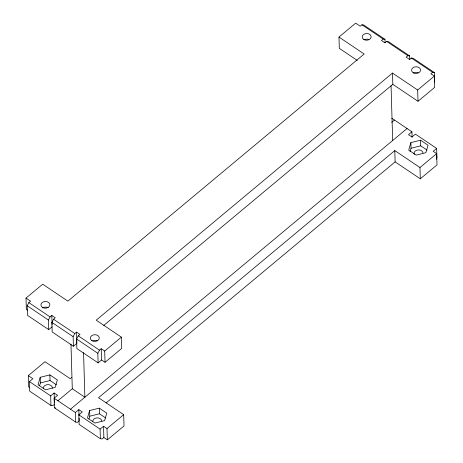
<?xml version="1.0" encoding="UTF-8"?>
<svg xmlns="http://www.w3.org/2000/svg" width="463" height="463" viewBox="0 0 463 463"><rect width="100%" height="100%" fill="white"/><g stroke="black" fill="none" stroke-linecap="round" stroke-linejoin="round"><path stroke-width="0.69" d="M40.212 377.304L38.03 384.77L45.513 389.805L55.184 387.381L57.366 379.92L49.877 374.885L40.212 377.304L40.379 382.947L39.581 385.656M89.625 410.554L87.443 418.02L94.932 423.055L104.597 420.63L106.785 413.17L99.296 408.135L89.625 410.554L89.793 416.196L89 418.905M410.884 142.61L408.702 150.07L416.191 155.105L425.856 152.686L428.038 145.22L420.554 140.185L410.884 142.61L411.051 148.247L410.062 151.638M52.151 326.745L48.702 329.627L27.456 315.332L27.172 305.742L28.845 302.611L30.575 301.176L26.009 298.103L42.694 284.189L67.876 301.129L364.161 54.009L338.98 37.063L355.665 23.15L360.231 26.223L361.956 24.782L363.733 25.031L384.979 39.326L385.083 42.752M48.702 329.627L48.418 320.037L50.091 316.906L51.821 315.471L55.282 317.797L53.558 319.238L51.879 322.37L52.163 331.954L73.409 346.249L76.864 343.372L76.528 332.093L79.989 334.425L78.264 335.86L76.586 338.991L76.87 348.575L98.115 362.87L101.571 359.994L101.235 348.72L104.696 351.047L105.032 362.321L101.571 359.994M73.409 346.249L73.125 336.665L74.803 333.534L76.528 332.093M98.115 362.87L97.832 353.286L99.51 350.155L101.235 348.72M436.262 159.249L436.933 157.999L436.644 148.415L415.398 134.12L411.948 136.996L408.488 134.669L411.937 131.787L391.773 118.221M384.979 39.326L383.202 39.077L381.477 40.518L384.938 42.845L386.663 41.404L388.44 41.658L409.686 55.954L409.79 59.374M409.686 55.954L407.909 55.699L406.184 57.14L409.645 59.472L411.375 58.031L413.146 58.28L434.392 72.575L434.682 82.159M29.788 387.676L28.642 386.906L28.312 375.632L44.992 361.713L70.173 378.659L71.84 377.27M392.491 73.067L392.827 84.341L418.008 101.287L417.672 90.007L392.491 73.067L96.2 320.188L121.381 337.133L121.717 348.407L105.032 362.321M54.455 404.274L52.73 405.71L50.953 405.461L29.707 391.166L29.424 381.581L32.873 378.699L28.312 375.632M103.747 325.448L392.827 84.341M434.392 72.575L432.621 72.326L430.891 73.762L434.358 76.094L434.688 87.368L418.008 101.287M50.953 405.461L50.67 395.877L54.119 392.994L57.58 395.327L54.13 398.203L54.414 407.787L75.66 422.082L77.437 422.337L79.161 420.896L79.08 418.077M104.696 351.047L121.381 337.133M417.672 90.007L434.358 76.094M57.91 400.744L72.292 388.746L70.966 344.102M391.704 122.342L394.47 120.033M70.498 409.217L407.058 128.506M75.66 422.082L75.376 412.498L78.826 409.622L82.292 411.948L78.837 414.831L79.121 424.415L100.367 438.71L102.144 438.959L103.874 437.518L103.538 426.244L106.999 428.576L107.335 439.85L103.874 437.518M394.794 150.597L395.124 161.871L420.306 178.811L419.97 167.537L394.794 150.597L98.503 397.717L123.685 414.657L124.02 425.937L107.335 439.85M106.05 402.978L395.124 161.871M100.367 438.71L100.083 429.126L103.538 426.244M436.644 148.415L433.194 151.291L436.655 153.623L436.991 164.897L420.306 178.811M106.999 428.576L123.685 414.657M419.97 167.537L436.655 153.623M411.051 148.247L420.722 145.822L427.054 150.087M40.379 382.947L50.045 380.522L56.382 384.782M89.793 416.196L99.464 413.772L105.796 418.031M54.414 407.787L55.601 407.955M361.956 24.782L383.202 39.077M386.663 41.404L407.909 55.699M411.375 58.031L432.621 72.326M357.303 60.445L339.315 48.343L338.98 37.063M28.845 302.611L50.091 316.906M53.558 319.238L74.803 333.534M78.264 335.86L99.51 350.155M27.172 305.742L48.418 320.037M51.879 322.37L73.125 336.665M76.586 338.991L97.832 353.286M27.485 310.146L26.345 309.377L26.009 298.103M72.292 388.746L84.879 397.219L83.554 352.575M29.424 381.581L50.67 395.877M54.13 398.203L75.376 412.498M78.837 414.831L100.083 429.126M420.554 140.185L420.722 145.822M411.937 131.787L412.099 137.262M391.05 85.771L392.676 140.503M99.296 408.135L99.464 413.772M78.826 409.622L78.994 415.259M51.821 315.471L52.093 324.632M54.119 392.994L54.414 402.862M49.877 374.885L50.045 380.522M364.259 39.789A4.48 3.357 -1.7 0 1 368.722 39.442M413.69 73.027A4.48 3.357 -1.7 0 1 418.153 72.697M92.6 340.89A4.48 3.357 -1.7 0 1 97.074 340.71M42.677 307.924A4.48 3.357 -1.7 0 1 48.123 307.669M414.321 154.468A4.48 3.357 -1.7 0 1 417.597 150.012A4.48 3.357 -1.7 0 1 423.003 152.952M43.458 388.631A4.48 3.357 -1.7 0 1 47.66 384.631A4.48 3.357 -1.7 0 1 52.325 388.208M92.808 421.411A4.48 3.357 -1.7 0 1 97.12 417.875A4.48 3.357 -1.7 0 1 101.756 421.052M363.773 39.477A4.48 3.357 -1.7 0 0 371.06 37.405A4.48 3.357 -1.7 0 0 365.128 33.73A4.48 3.357 -1.7 0 0 363.773 39.477M413.17 72.72A4.48 3.357 -1.7 0 0 420.473 70.665A4.48 3.357 -1.7 0 0 414.564 66.973A4.48 3.357 -1.7 0 0 413.17 72.72M91.767 340.565A4.48 3.357 -1.7 0 0 99.175 338.76A4.48 3.357 -1.7 0 0 93.497 334.871A4.48 3.357 -1.7 0 0 91.767 340.565M42.833 307.606A4.48 3.357 -1.7 0 0 49.859 305.048A4.48 3.357 -1.7 0 0 43.493 301.801A4.48 3.357 -1.7 0 0 42.833 307.606"/></g></svg>
